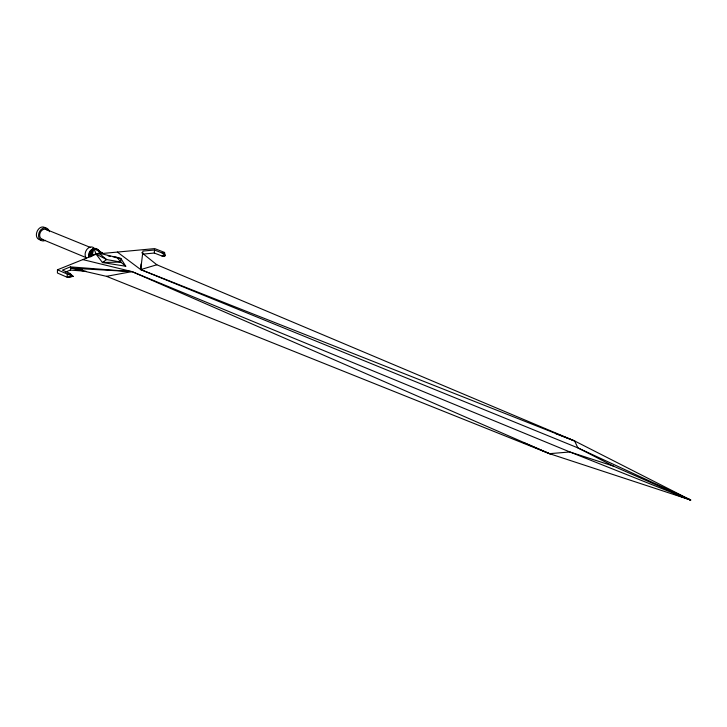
<?xml version="1.0" encoding="UTF-8"?>
<svg xmlns="http://www.w3.org/2000/svg" width="727" height="727" viewBox="0 0 727 727"><rect width="100%" height="100%" fill="white"/><g stroke="black" fill="none" stroke-linecap="round" stroke-linejoin="round"><path stroke-width="1.09" d="M88.703 257.394C88.022 253.714 90.166 249.425 93.91 248.425L96.046 254.068L102.443 262.529L125.762 266.246L120.882 258.485L98.872 253.132L57.46 269.799L57.424 273.007L67.229 277.296L73.045 276.369L70.056 273.443L62.422 270.135L70.365 266.882L132.005 271.607L569.904 451.976L690.65 500.031L574.621 440.953L156.832 264.773L141.765 252.705M90.793 256.731L90.184 251.042L92.065 255.695L88.767 254.141L90.793 256.731L88.558 255.804M125.762 266.246L120.7 262.047L106.605 259.566L96.046 254.068L154.706 248.607L164.566 252.442L165.102 255.695L162.003 256.031L154.342 253.032L154.469 249.997L142.928 251.079L140.729 269.599L577.874 447.877L690.65 500.031L549.467 453.666L106.487 276.333L71.082 268.172L70.365 266.882M98.872 253.132L106.605 259.566L102.443 262.529L120.7 262.047L120.882 258.485L115.484 257.522M141.074 263.965L140.729 269.599L574.621 440.953L577.874 447.877L613.434 466.116L690.65 500.031L673.611 493.842M91.284 249.815L92.065 255.695L92.556 248.925M92.065 255.695L93.91 248.425L96.491 248.725L102.471 253.469L99.617 252.333M65.357 272.125L70.31 270.071L71.082 268.172L132.005 271.607L549.467 453.666L551.657 453.921M163.966 256.049L165.102 255.695L164.093 253.005L164.566 252.442M69.356 277.305L70.001 276.669M57.46 269.799L67.275 274.052L69.41 274.07L70.056 273.443M156.832 264.773L140.729 269.599L117.365 252.087M91.875 254.959L98.118 253.623M102.443 262.529L104.497 262.093M106.487 276.333L132.005 271.607L82.614 259.548M73.045 276.369L67.229 277.296L67.275 274.052L73.045 276.369L69.41 274.07M162.003 256.031L165.102 255.695L162.13 252.978L154.469 249.997M142.81 254.123L154.342 253.032M162.13 252.978L164.093 253.005M70.31 270.071L85.986 271.271M71.082 268.172L76.717 268.781M78.961 269.026L82.342 269.399M108.187 255.94L110.395 256.277M112.603 256.613L117.02 257.294L120.7 262.047M40.421 239.992C31.743 238.074 38.731 222.571 45.819 228.178M613.434 466.116L569.904 451.976L549.467 453.666L523.367 442.489M680.118 495.987L690.65 500.031L684.407 497.377M555.564 433.574L574.621 440.953M46.264 229.487L90.602 247.516M41.83 239.21L86.022 257.576M93.91 248.425L102.471 253.469L96.491 248.725M95.255 248.361L102.471 253.469M89.321 252.514L90.83 255.177M86.549 258.476A6.552 4.935 -67.7 0 1 86.722 249.634A6.552 4.935 -67.7 0 1 94.083 248.089M42.875 239.51A5.343 4.189 -67.7 0 1 40.267 232.504A5.343 4.189 -67.7 0 1 47.164 230.132M45.456 240.346A6.743 5.28 -67.7 0 1 38.713 237.084A6.743 5.28 -67.7 0 1 42.675 228.405A6.743 5.28 -67.7 0 1 49.4 231.695M101.226 252.969L97.536 249.497L101.226 252.969"/></g></svg>
